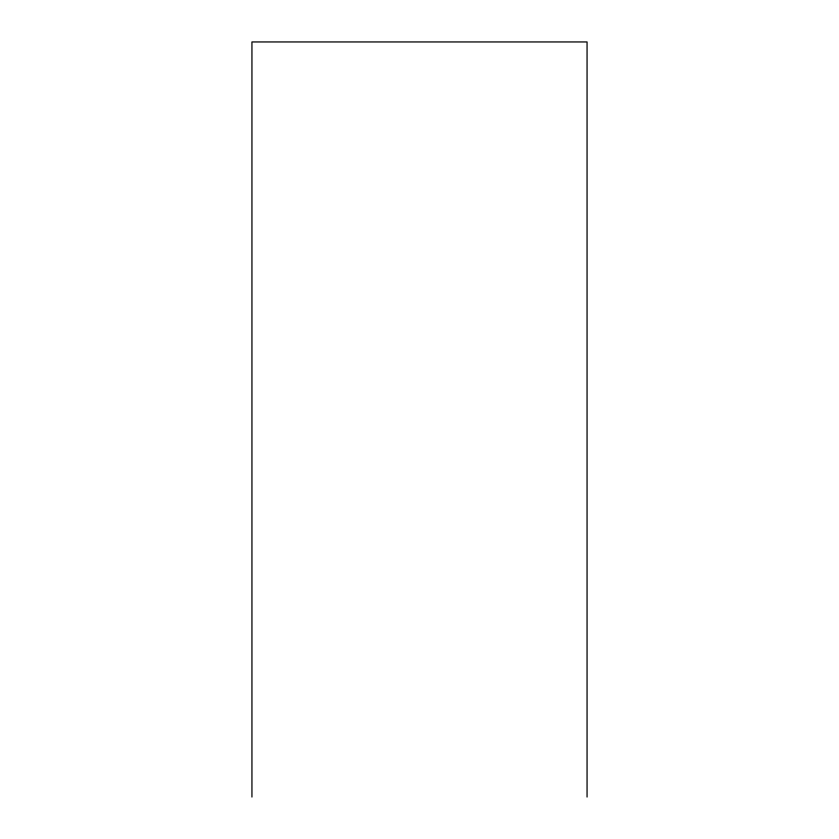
<?xml version="1.0" encoding="UTF-8"?>
<svg xmlns="http://www.w3.org/2000/svg" width="839" height="839" viewBox="0 0 839 839"><rect width="100%" height="100%" fill="white"/><g stroke="black" fill="none" stroke-linecap="round" stroke-linejoin="round"><path stroke-width="1.26" d="M587.059 797.05L587.059 41.95L251.941 41.95L251.941 797.05"/></g></svg>
